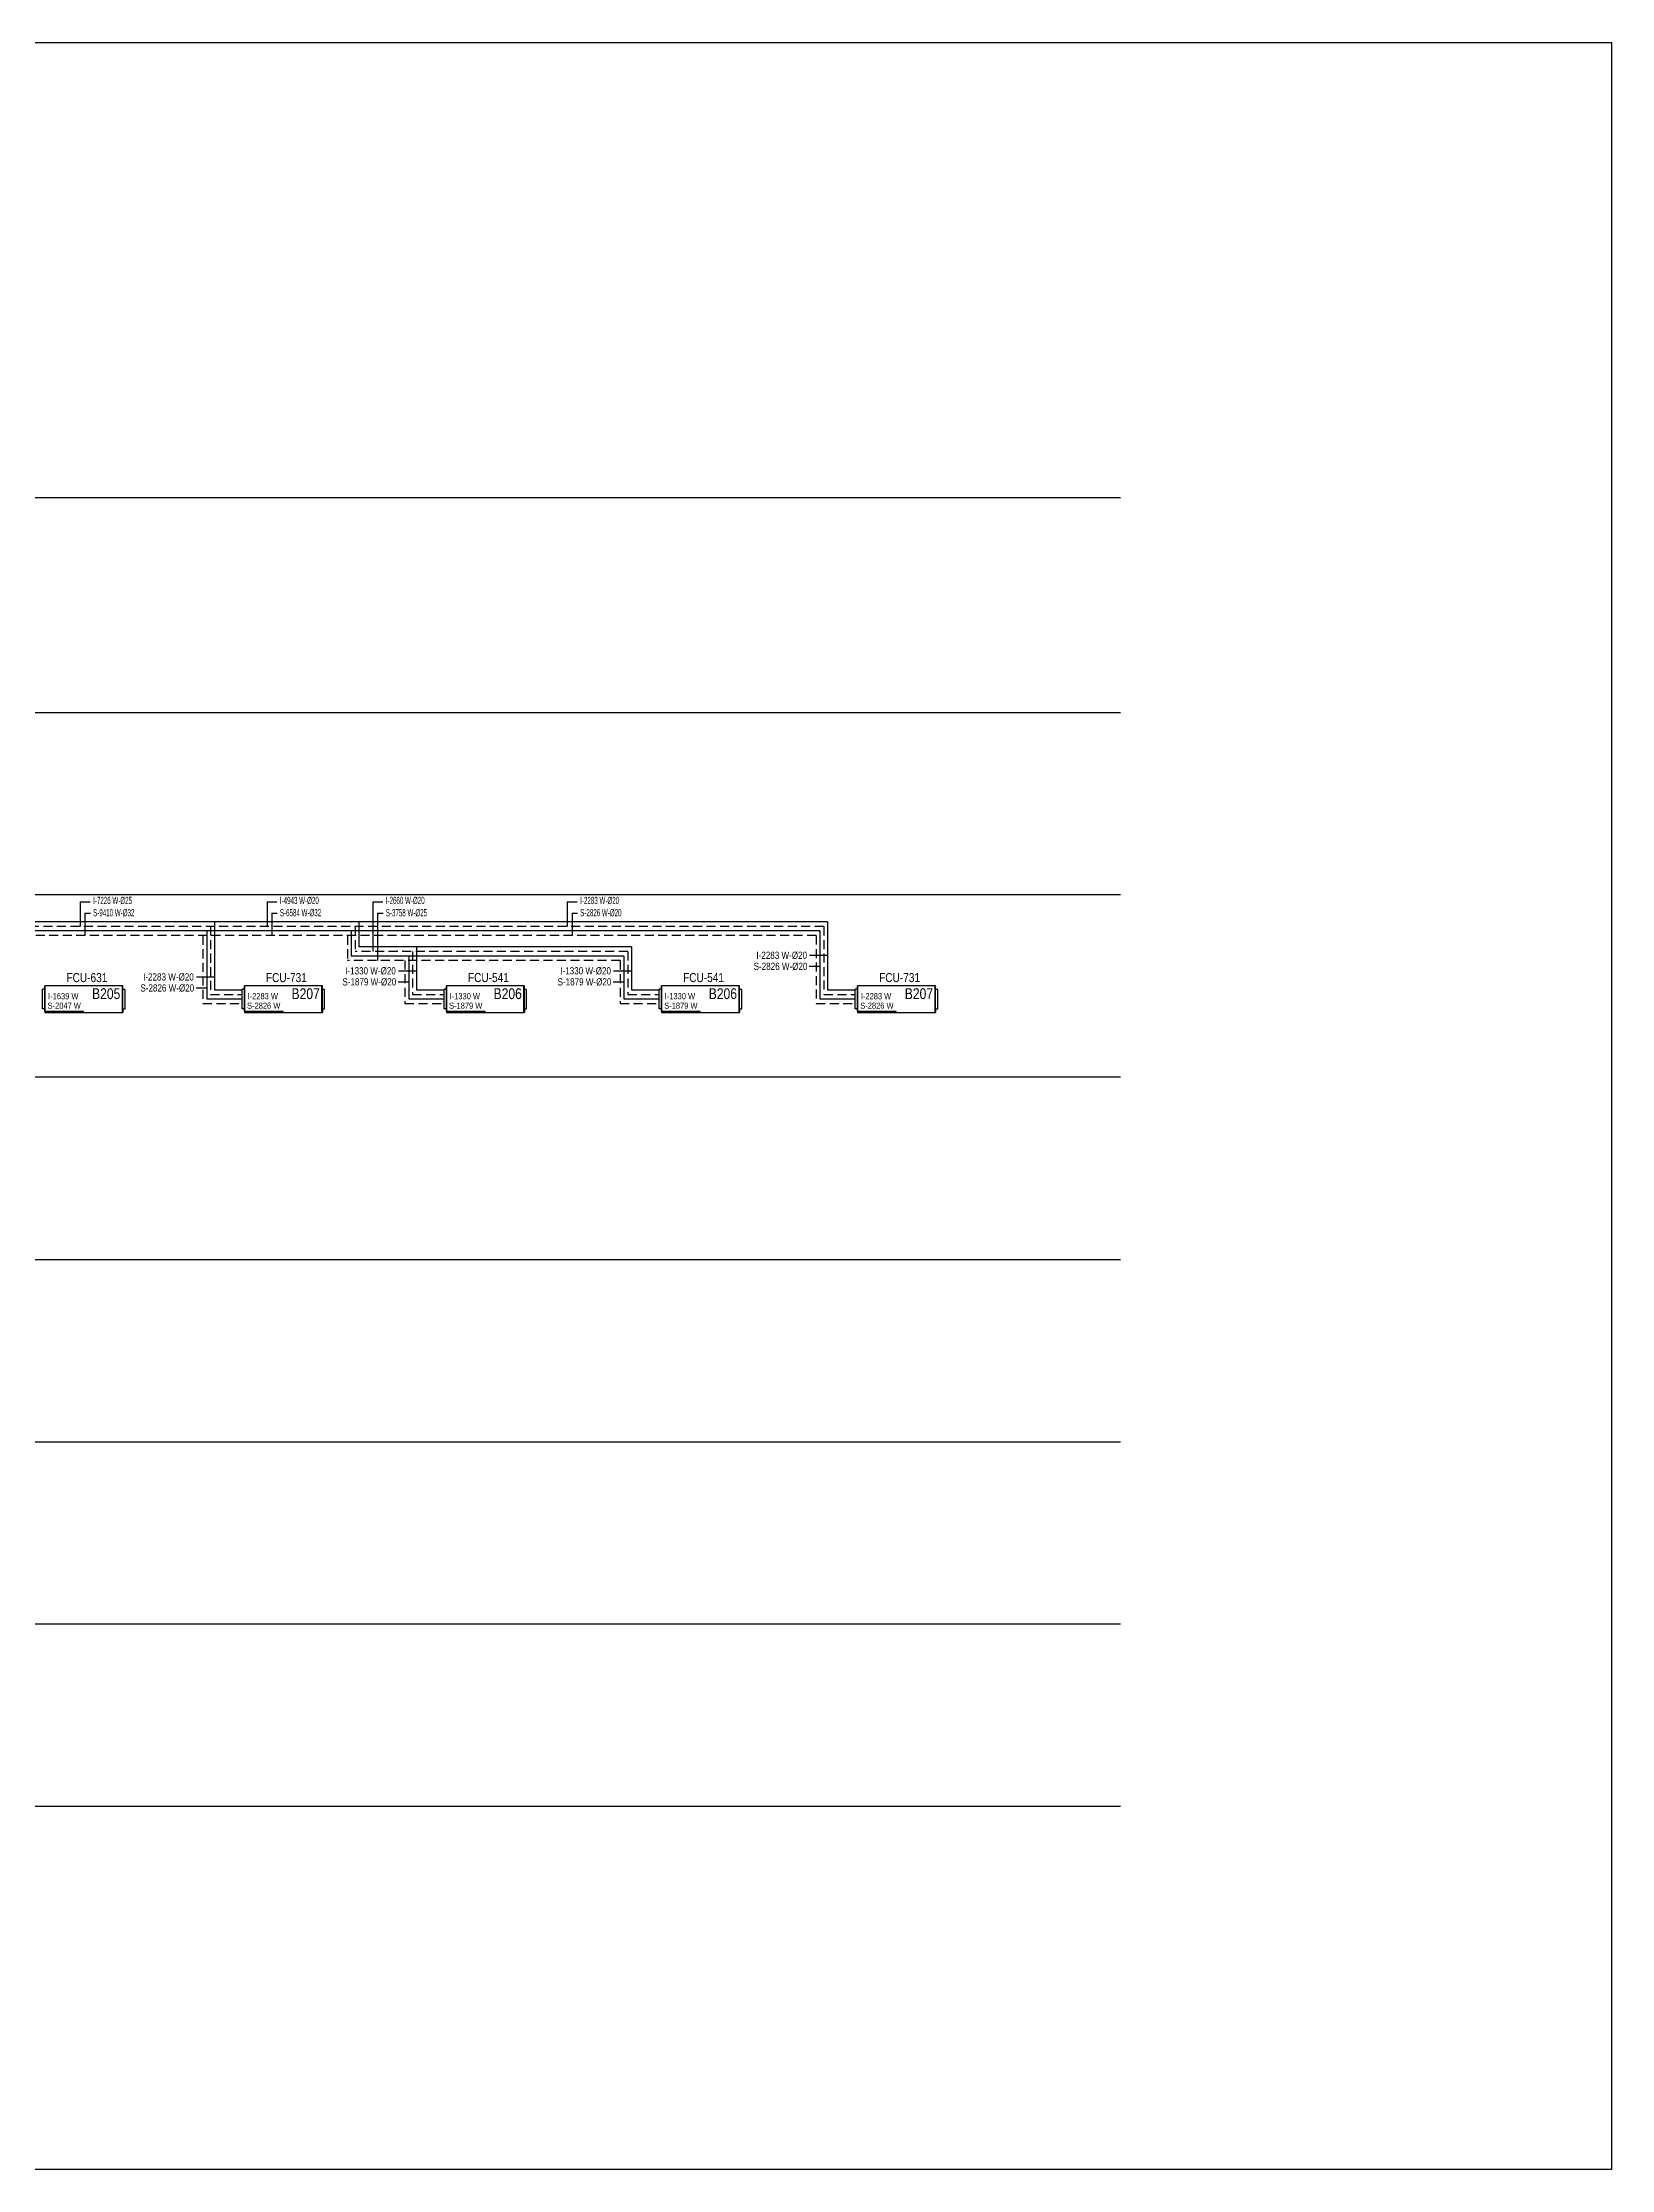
# Model space of a CAD drawing. Header units: centimetres. Extents: x -8730 to 48594, y -13 to 19987.
# Drawn here: x 33609 to 37956, y 10112 to 16006 of the extents above; entities that cross this region are included whole.
import ezdxf
from ezdxf.enums import TextEntityAlignment as Align

# ---------------------------------------------------------------- set-up
doc = ezdxf.new("R2010")
doc.units = ezdxf.units.CM
doc.header["$MEASUREMENT"] = 0
doc.linetypes.add('DASHED', pattern=[75, 50, -25])
for name, color, linetype, lineweight in [('1-BASLIK', 53, 'Continuous', 25), ('T-ISITMA', 1, 'Continuous', 30), ('T-MAHAL', 120, 'Continuous', 15), ('T-SOGUTMA', 4, 'Continuous', 30), ('T-STEXT', 181, 'Continuous', 15)]:
    doc.layers.add(name, color=color, linetype=linetype, lineweight=lineweight)
for name, color, linetype in [('T-FC', 150, 'Continuous'), ('T-FC-NUMARA', 62, 'Continuous'), ('T-ISITMA-TOPLAMA', 61, 'Continuous'), ('T-ITEXT', 32, 'Continuous'), ('T-SOGUTMA-TOPLAMA', 120, 'Continuous'), ('T-TEXT', 85, 'Continuous')]:
    doc.layers.add(name, color=color, linetype=linetype)
doc.styles.add('ARIAL', font='arial.ttf')
doc.styles.add('GKM', font='ARIALN.TTF', dxfattribs={"width": 0.6, "height": 20})
doc.styles.add('LUCIDASANS', font='arial.ttf', dxfattribs={"width": 0.8})

# ---------------------------------------------------------------- blocks, each defined once
blk = doc.blocks.new('FANCOIL-DWD')
at = {"linetype": 'DASHED'}
blk.add_line((-114.3, -71.5), (-114.3, -16.4), dxfattribs=at)
for p, q in [((-108.1, -16.4), (-114.3, -16.4)), ((-114.3, -69.1), (-114.3, -18.8)), ((-108.1, -71.5), (-108.1, -7)), ((-108.1, -7), (108.1, -7)), ((-106.8, -80.9), (-106.8, -7)), ((108.1, -7), (108.1, -80.9)), ((108.1, -14.1), (108.1, -7.7)), ((108.1, -16.4), (114.6, -16.4)), ((108.1, -71), (108.1, -16.9)), ((114.6, -71.5), (114.6, -16.4)), ((-108.1, -71.5), (-114.3, -71.5)), ((-108.1, -71.5), (-108.1, -80.9)), ((108.1, -80.9), (-108.1, -80.9)), ((0.9, -80.9), (0.9, -78.2)), ((0.9, -78.2), (108.1, -78.2)), ((108.1, -78), (108.1, -71.5)), ((108.1, -71.5), (114.6, -71.5))]:
    blk.add_line(p, q)

msp = doc.modelspace()

# ---------------------------------------------------------------- linework, layer by layer
at = {"layer": '1-BASLIK'}
msp.add_lwpolyline([(-6103.8, 16005.7), (37956, 16005.7), (37956, 10112), (-6103.8, 10112)], close=True, dxfattribs=at)
at = {"layer": 'T-ISITMA', "lineweight": -3, "ltscale": 0.5}
for p, q in [((35784.2, 13568.8), (26673.1, 13568.8)), ((34085.1, 13568.8), (34085.1, 13380.9)), ((34485.6, 13568.8), (34485.6, 13499.9)), ((35784.2, 13568.8), (35784.2, 13380.9)), ((35241, 13499.9), (34485.6, 13499.9)), ((34644.9, 13499.9), (34644.9, 13380.9)), ((35241, 13499.9), (35241, 13380.9)), ((34085.1, 13380.9), (34161.5, 13380.9)), ((34644.9, 13380.9), (34721.3, 13380.9)), ((35241, 13380.9), (35317.4, 13380.9)), ((35784.2, 13380.9), (35860.7, 13380.9))]:
    msp.add_line(p, q, dxfattribs=at)
at = {"layer": 'T-ISITMA', "linetype": 'DASHED', "lineweight": -3, "ltscale": 0.5}
for p, q in [((35773.6, 13556.3), (26674.6, 13556.3)), ((34074.5, 13556), (34074.5, 13368.1)), ((34475, 13556), (34475, 13487.2)), ((35773.6, 13556.3), (35773.6, 13368.1)), ((35230.4, 13487.2), (34475, 13487.2)), ((34634.3, 13487.2), (34634.3, 13368.1)), ((35230.4, 13487.2), (35230.4, 13368.1)), ((34074.5, 13368.1), (34161.5, 13368.1)), ((34634.3, 13368.1), (34721.3, 13368.1)), ((35230.4, 13368.1), (35317.4, 13368.1)), ((35773.6, 13368.1), (35860.7, 13368.1))]:
    msp.add_line(p, q, dxfattribs=at)
at = {"layer": 'T-ISITMA-TOPLAMA'}
for p, q in [((33713.2, 13625), (33713.2, 13556.3)), ((33713.2, 13625), (33741, 13625)), ((34230.8, 13625), (34230.8, 13556.3)), ((34230.8, 13625), (34258.5, 13625)), ((34524.2, 13625), (34524.2, 13486.7)), ((34524.2, 13625), (34551.9, 13625)), ((35062.9, 13625), (35062.9, 13556.3)), ((35062.9, 13625), (35090.6, 13625))]:
    msp.add_line(p, q, dxfattribs=at)
at = {"layer": 'T-SOGUTMA', "lineweight": -3, "ltscale": 0.5}
for p, q in [((35763, 13543.8), (26683.4, 13543.8)), ((34063.8, 13543.3), (34063.8, 13355.4)), ((34464.4, 13543.3), (34464.4, 13474.4)), ((35763, 13543.8), (35763, 13355.4)), ((35219.7, 13474.4), (34464.4, 13474.4)), ((34623.6, 13474.4), (34623.6, 13355.4)), ((35219.7, 13474.4), (35219.7, 13355.4)), ((34063.8, 13355.4), (34161.5, 13355.4)), ((34623.6, 13355.4), (34721.3, 13355.4)), ((35219.7, 13355.4), (35317.4, 13355.4)), ((35763, 13355.4), (35860.7, 13355.4))]:
    msp.add_line(p, q, dxfattribs=at)
at = {"layer": 'T-SOGUTMA', "linetype": 'DASHED', "lineweight": -3, "ltscale": 0.5}
for p, q in [((35752.4, 13531.3), (26683.4, 13531.3)), ((34053.2, 13530.5), (34053.2, 13342.6)), ((34453.7, 13530.5), (34453.7, 13461.7)), ((35752.4, 13531.3), (35752.4, 13342.6)), ((35209.1, 13461.7), (34453.7, 13461.7)), ((34613, 13461.7), (34613, 13342.6)), ((35209.1, 13461.7), (35209.1, 13342.6)), ((34053.2, 13342.6), (34161.5, 13342.6)), ((34613, 13342.6), (34721.3, 13342.6)), ((35209.1, 13342.6), (35317.4, 13342.6)), ((35752.4, 13342.6), (35860.7, 13342.6))]:
    msp.add_line(p, q, dxfattribs=at)
at = {"layer": 'T-SOGUTMA-TOPLAMA'}
for p, q in [((33726.3, 13593.2), (33741.8, 13593.2)), ((33726.3, 13593.2), (33726.3, 13531.3)), ((34243.8, 13593.2), (34259.3, 13593.2)), ((34243.8, 13593.2), (34243.8, 13531.3)), ((34537.3, 13593.2), (34552.8, 13593.2)), ((34537.3, 13593.2), (34537.3, 13461.7)), ((35075.9, 13593.2), (35091.4, 13593.2)), ((35075.9, 13593.2), (35075.9, 13531.3))]:
    msp.add_line(p, q, dxfattribs=at)
at = {"layer": 'T-SOGUTMA-TOPLAMA', "color": 30}
for p, q in [((35763, 13445.1), (35733.4, 13445.1)), ((35784.2, 13475.7), (35734.2, 13475.7)), ((34063.8, 13385.1), (34034.3, 13385.1)), ((34085.1, 13415.7), (34035.1, 13415.7))]:
    msp.add_line(p, q, dxfattribs=at)
at = {"layer": 'T-SOGUTMA-TOPLAMA', "color": 210}
for p, q in [((34623.6, 13402), (34594, 13402)), ((34644.9, 13432.6), (34594.9, 13432.6)), ((35219.7, 13402), (35190.2, 13402)), ((35241, 13432.6), (35191, 13432.6))]:
    msp.add_line(p, q, dxfattribs=at)
at = {"layer": 'T-TEXT', "color": 7}
for p, q in [((36595.3, 14744), (-5138.2, 14744)), ((36595.3, 14148.7), (-5138.2, 14148.7)), ((36595.3, 13643.7), (-5138.2, 13643.7)), ((36595.3, 13138.7), (-5138.2, 13138.7)), ((-5138.2, 12633.7), (36595.3, 12633.7)), ((-5138.2, 12128.7), (36595.3, 12128.7)), ((-5138.2, 11623.7), (36595.3, 11623.7)), ((-5138.2, 11118.7), (36595.3, 11118.7))]:
    msp.add_line(p, q, dxfattribs=at)

# ---------------------------------------------------------------- block references
at = {"layer": 'T-FC', "xscale": -1}
for p in [(33723.5, 13399.3), (34276.2, 13399.3), (34835.9, 13399.3), (35432.1, 13399.3), (35975.3, 13399.3)]:
    msp.add_blockref('FANCOIL-DWD', p, dxfattribs=at)

# ---------------------------------------------------------------- texts
at = {"layer": 'T-FC-NUMARA', "color": 2, "style": 'ARIAL', "width": 0.8}
msp.add_text('FCU-631', height=25, dxfattribs=at).set_placement((33675.1, 13402.2))
at = {"layer": 'T-FC-NUMARA', "color": 30, "style": 'ARIAL', "width": 0.8}
for p in [(34227.8, 13402.2), (35926.9, 13402.2)]:
    msp.add_text('FCU-731', height=25, dxfattribs=at).set_placement(p)
at = {"layer": 'T-FC-NUMARA', "color": 210, "style": 'ARIAL', "width": 0.8}
for p in [(34787.6, 13402.2), (35383.7, 13402.2)]:
    msp.add_text('FCU-541', height=25, dxfattribs=at).set_placement(p)
at = {"layer": 'T-ISITMA-TOPLAMA', "style": 'GKM', "width": 0.6}
for s, p in [('I-7226 W-%%C25', (33749, 13618.5)), ('I-4943 W-%%C20', (34266.5, 13618.5)), ('I-2660 W-%%C20', (34559.9, 13618.5)), ('I-2283 W-%%C20', (35098.6, 13618.5))]:
    msp.add_text(s, height=20, dxfattribs=at).set_placement(p)
at = {"layer": 'T-ISITMA-TOPLAMA', "color": 210, "style": 'ARIAL', "width": 0.8}
for p in [(34447.4, 13423.5), (35043.5, 13423.5)]:
    msp.add_text('I-1330 W-%%C20', height=20, dxfattribs=at).set_placement(p)
at = {"layer": 'T-ISITMA-TOPLAMA', "color": 30, "style": 'ARIAL', "width": 0.8}
for p in [(35586.8, 13466.6), (33887.6, 13406.6)]:
    msp.add_text('I-2283 W-%%C20', height=20, dxfattribs=at).set_placement(p)
at = {"layer": 'T-ITEXT', "color": 2, "style": 'ARIAL', "width": 0.8}
msp.add_text('I-1639 W', height=17, dxfattribs=at).set_placement((33708.5, 13354.6), align=Align.RIGHT)
at = {"layer": 'T-ITEXT', "color": 30, "style": 'ARIAL', "width": 0.8}
for p in [(34261.2, 13354.6), (35960.4, 13354.6)]:
    msp.add_text('I-2283 W', height=17, dxfattribs=at).set_placement(p, align=Align.RIGHT)
at = {"layer": 'T-ITEXT', "color": 210, "style": 'ARIAL', "width": 0.8}
for p in [(34821, 13354.6), (35417.1, 13354.6)]:
    msp.add_text('I-1330 W', height=17, dxfattribs=at).set_placement(p, align=Align.RIGHT)
at = {"layer": 'T-MAHAL', "style": 'LUCIDASANS', "width": 0.8}
for s, p in [('B205', (33824.4, 13370.1)), ('B207', (34377.1, 13370.1)), ('B206', (34936.9, 13370.1)), ('B206', (35533, 13370.1)), ('B207', (36076.3, 13370.1))]:
    msp.add_text(s, height=30, dxfattribs=at).set_placement(p, align=Align.MIDDLE_RIGHT)
at = {"layer": 'T-SOGUTMA-TOPLAMA', "style": 'GKM', "width": 0.6}
for s, p in [('S-9410 W-%%C32', (33749, 13584.6)), ('S-6584 W-%%C32', (34266.5, 13584.6)), ('S-3758 W-%%C25', (34559.9, 13584.6)), ('S-2826 W-%%C20', (35098.6, 13584.6))]:
    msp.add_text(s, height=20, dxfattribs=at).set_placement(p)
at = {"layer": 'T-SOGUTMA-TOPLAMA', "color": 30, "style": 'ARIAL', "width": 0.8}
for p in [(35579.2, 13436), (33880, 13376)]:
    msp.add_text('S-2826 W-%%C20', height=20, dxfattribs=at).set_placement(p)
at = {"layer": 'T-SOGUTMA-TOPLAMA', "color": 210, "style": 'ARIAL', "width": 0.8}
for p in [(34439.8, 13392.9), (35035.9, 13392.9)]:
    msp.add_text('S-1879 W-%%C20', height=20, dxfattribs=at).set_placement(p)
at = {"layer": 'T-STEXT', "color": 2, "style": 'ARIAL', "width": 0.8}
msp.add_text('S-2047 W', height=17, dxfattribs=at).set_placement((33715.1, 13328.4), align=Align.RIGHT)
at = {"layer": 'T-STEXT', "color": 30, "style": 'ARIAL', "width": 0.8}
for p in [(34267.8, 13328.4), (35966.9, 13328.4)]:
    msp.add_text('S-2826 W', height=17, dxfattribs=at).set_placement(p, align=Align.RIGHT)
at = {"layer": 'T-STEXT', "color": 210, "style": 'ARIAL', "width": 0.8}
for p in [(34827.5, 13328.4), (35423.7, 13328.4)]:
    msp.add_text('S-1879 W', height=17, dxfattribs=at).set_placement(p, align=Align.RIGHT)

doc.saveas('drawing.dxf')
